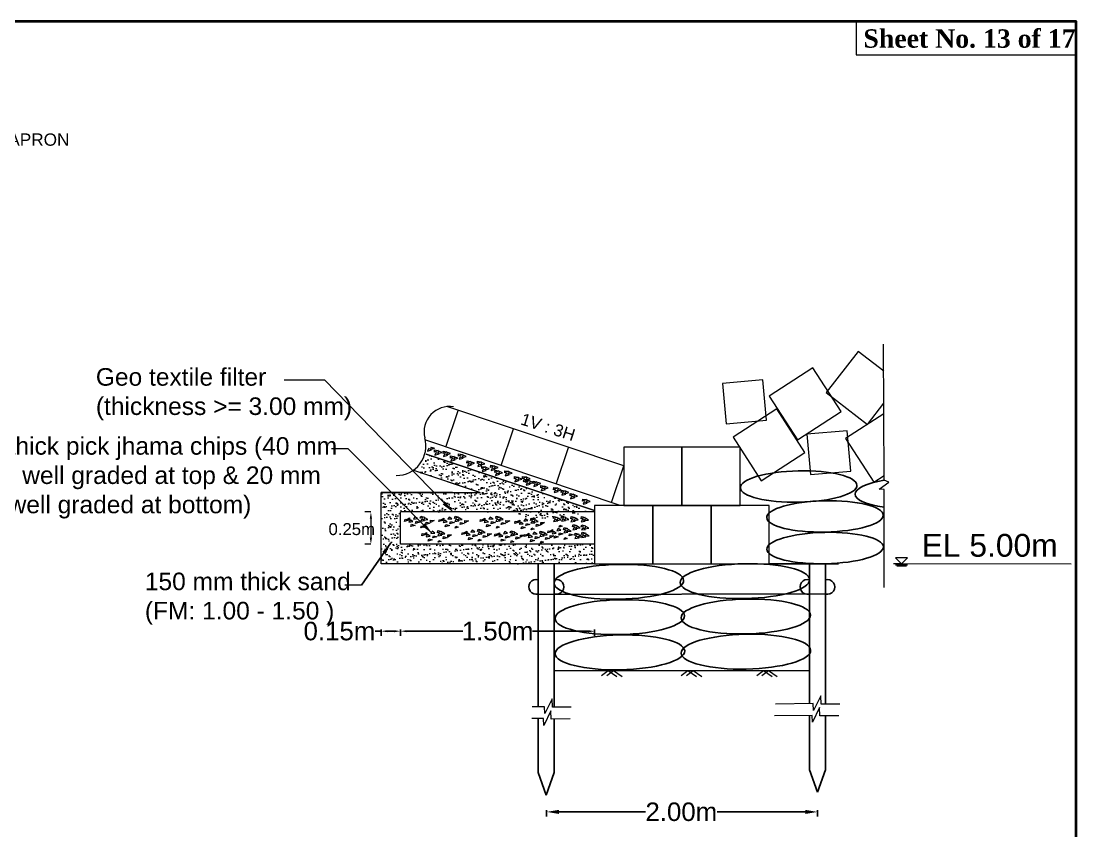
# Model space of a CAD drawing. Header units: inches. Extents: x -885 to 26362, y -28010 to 990.
# Drawn here: x 4314.8 to 4400.4, y -16434.5 to -16368.8 of the extents above; entities that cross this region are included whole.
import ezdxf

# ---------------------------------------------------------------- set-up
doc = ezdxf.new("R2010")
doc.units = ezdxf.units.IN
doc.header["$MEASUREMENT"] = 0
doc.header["$PDMODE"] = 3
doc.layers.add('LINE', color=7, linetype='Continuous')
doc.styles.add('dim', font='isocp.shx')
doc.styles.get("Standard").update_dxf_attribs({"font": 'arial.ttf'})
doc.dimstyles.get("Standard").update_dxf_attribs({"dimtxt": 0.18, "dimasz": 0.18, "dimexe": 0.18, "dimexo": 0.0625, "dimgap": 0.09, "dimtad": 0, "dimtih": 1, "dimtoh": 1, "dimdec": 4, "dimzin": 0, "dimdsep": 46, "dimtxsty": 'Standard', "dimcen": 0.09, "dimadec": 0, "dimazin": 0, "dimtfac": 1, "dimtdec": 4, "dimtofl": 0, "dimtmove": 0, "dimatfit": 3, "dimfxl": 1, "dimtolj": 1, "dimtzin": 0, "dimarcsym": 0})
doc.dimstyles.new('STANDARD$0', dxfattribs={"dimscale": 0, "dimtxt": 8, "dimasz": 8, "dimexe": 4, "dimexo": 0, "dimgap": 2, "dimtad": 1, "dimdec": 0, "dimzin": 0, "dimdsep": 46, "dimtxsty": 'dim', "dimblk": 'DOTSMALL', "dimcen": 1, "dimclrd": 6, "dimclre": 6, "dimclrt": 256, "dimadec": 0, "dimazin": 0, "dimtfac": 1, "dimtdec": 0, "dimtix": 1, "dimtofl": 0, "dimtmove": 1, "dimatfit": 3, "dimldrblk": 'DOTSMALL', "dimfxl": 6, "dimtolj": 1, "dimtzin": 0, "dimarcsym": 0})

# ---------------------------------------------------------------- blocks, each defined once
blk = doc.blocks.new('*D120')
at = {"layer": 'Defpoints', "color": 0, "linetype": 'ByBlock', "ltscale": 0.5, "transparency": 16777216}
for p in [(4345.634, -16411.216), (4361.381, -16411.216), (4345.634, -16418.266)]:
    blk.add_point(p, dxfattribs=at)
at = {"layer": 'LINE', "color": 0, "lineweight": -2, "ltscale": 0.5, "transparency": 16777216}
for p, q in [((4345.634, -16418.116), (4345.634, -16418.63)), ((4361.381, -16418.116), (4361.381, -16418.63)), ((4346.134, -16418.266), (4350.687, -16418.266)), ((4360.881, -16418.266), (4356.328, -16418.266))]:
    blk.add_line(p, q, dxfattribs=at)
at = {"layer": 'LINE', "color": 0, "linetype": 'ByBlock', "ltscale": 0.5, "transparency": 16777216}
for points in [[(4346.134, -16418.183), (4346.134, -16418.35), (4345.634, -16418.266)], [(4360.881, -16418.183), (4360.881, -16418.35), (4361.381, -16418.266)]]:
    blk.add_solid(points, dxfattribs=at)
at = {"layer": 'LINE', "color": 0, "linetype": 'ByBlock', "lineweight": 20, "ltscale": 0.5, "transparency": 16777216, "insert": (4353.508, -16418.266), "char_height": 1, "attachment_point": 5}
blk.add_mtext('\\A1;{\\H1.5x;1.50m}', dxfattribs=at)
blk = doc.blocks.new('*D121')
at = {"layer": 'Defpoints', "color": 0, "linetype": 'ByBlock', "ltscale": 0.5, "transparency": 16777216}
for p in [(4344.06, -16411.216), (4345.634, -16411.216), (4344.06, -16418.266)]:
    blk.add_point(p, dxfattribs=at)
at = {"layer": 'LINE', "color": 0, "lineweight": -2, "ltscale": 0.5, "transparency": 16777216}
for p, q in [((4344.06, -16418.116), (4344.06, -16418.63)), ((4345.634, -16418.116), (4345.634, -16418.63)), ((4344.06, -16418.266), (4343.56, -16418.266)), ((4345.134, -16418.266), (4344.56, -16418.266))]:
    blk.add_line(p, q, dxfattribs=at)
at = {"layer": 'LINE', "color": 0, "linetype": 'ByBlock', "ltscale": 0.5, "transparency": 16777216}
for points in [[(4344.56, -16418.183), (4344.56, -16418.35), (4344.06, -16418.266)], [(4345.134, -16418.183), (4345.134, -16418.35), (4345.634, -16418.266)]]:
    blk.add_solid(points, dxfattribs=at)
at = {"layer": 'LINE', "color": 0, "linetype": 'ByBlock', "lineweight": 20, "ltscale": 0.5, "transparency": 16777216, "insert": (4340.669, -16418.266), "char_height": 1, "attachment_point": 5}
blk.add_mtext('\\A1;{\\H1.5x;0.15m}', dxfattribs=at)
blk = doc.blocks.new('*D123')
at = {"layer": 'Defpoints', "color": 0, "linetype": 'ByBlock', "ltscale": 0.5, "transparency": 16777216}
for p in [(4357.485, -16428.421), (4379.468, -16428.608), (4379.468, -16432.928)]:
    blk.add_point(p, dxfattribs=at)
at = {"layer": 'LINE', "color": 0, "lineweight": -2, "ltscale": 0.5, "transparency": 16777216}
for p, q in [((4357.485, -16432.778), (4357.485, -16433.292)), ((4358.485, -16432.928), (4365.513, -16432.928)), ((4378.468, -16432.928), (4371.321, -16432.928)), ((4379.468, -16432.778), (4379.468, -16433.292))]:
    blk.add_line(p, q, dxfattribs=at)
at = {"layer": 'LINE', "color": 0, "linetype": 'ByBlock', "ltscale": 0.5, "transparency": 16777216}
for points in [[(4358.485, -16432.762), (4358.485, -16433.095), (4357.485, -16432.928)], [(4378.468, -16432.762), (4378.468, -16433.095), (4379.468, -16432.928)]]:
    blk.add_solid(points, dxfattribs=at)
at = {"layer": 'LINE', "color": 0, "linetype": 'ByBlock', "lineweight": 20, "ltscale": 0.5, "transparency": 16777216, "insert": (4368.417, -16432.928), "char_height": 1.5, "attachment_point": 5}
blk.add_mtext('\\A1;2.00m', dxfattribs=at)

msp = doc.modelspace()

# ---------------------------------------------------------------- hatches: boundary and pattern name
at = {"linetype": 'Continuous', "lineweight": 20, "ltscale": 0.5}
h = msp.add_hatch(dxfattribs=at)
h.set_pattern_fill('AR-SAND', color=0, scale=0.013122, angle=8, style=0)
h.set_pattern_definition([(45.5, (875.9818, -15412.1034), (-0.11016937, 0.6330361), [0, -0.506614176, 0, -0.56660796, 0, -0.54161055]), (15.5, (875.9818, -15412.1034), (0.45321522, 1.01355713), [0, -0.273305016, 0, -0.456619356, 0, -0.17498187]), (335.5, (875.5758, -15412.1605), (1.02757656, 0.146320875), [0, -0.1666494, 0, -0.59993784, 0, -0.78325218]), (325.5, (875.5758, -15412.1605), (0.95147597, 0.42912392), [0, -0.0833247, 0, -0.393292584, 0, -0.44995338])])
h.paths.add_polyline_path([(4343.327139, -16407.051857), (4342.679416, -16402.443074), (4344.358487, -16402.207096), (4345.006209, -16406.815879)], flags=25)
edge = h.paths.add_edge_path()
edge.add_arc((4345.350992, -16403.535616), 2.38092, 312.3113196, 351.49394428)
edge.add_line((4347.705723, -16403.887787), (4361.380871, -16408.480699))
edge.add_line((4361.380871, -16408.480699), (4361.396286, -16408.590386))
edge.add_line((4361.396286, -16408.590386), (4356.353642, -16409.299084))
edge.add_line((4356.353642, -16409.299084), (4353.929932, -16408.049599))
edge.add_line((4353.929932, -16408.049599), (4354.791146, -16407.928563))
edge.add_line((4354.791146, -16407.928563), (4346.953729, -16405.296302))
h = msp.add_hatch(dxfattribs=at)
h.set_pattern_fill('AR-SAND', color=0, scale=0.013122, style=0)
h.set_pattern_definition([(37.5, (3838.3658, -15646.3446), (-0.0209956, 0.64220805), [0, -0.50661418, 0, -0.56660796, 0, -0.54161055]), (7.5, (3838.3658, -15646.3446), (0.58986445, 0.9406179), [0, -0.27330502, 0, -0.45661936, 0, -0.17498187]), (327.5, (3837.95585, -15646.3446), (1.0379402, 0.00188587), [0, -0.1666494, 0, -0.59993784, 0, -0.78325218]), (317.5, (3837.95585, -15646.3446), (1.0019388, 0.2925279), [0, -0.0833247, 0, -0.39329258, 0, -0.44995338])])
h.paths.add_polyline_path([(4353.354513, -16407.016824), (4344.059831, -16407.016824), (4344.059831, -16412.790504), (4361.380871, -16412.790504), (4361.380871, -16411.215864), (4345.634471, -16411.215864), (4345.634471, -16408.591464), (4356.503793, -16408.591464)])

# ---------------------------------------------------------------- linework, layer by layer
at = {"color": 0, "linetype": 'Continuous', "lineweight": 20, "ltscale": 0.5}
for p, q in [((4339.493173, -16397.903773), (4336.19841, -16397.903773)), ((4363.742831, -16404.859822), (4349.399748, -16400.042579)), ((4349.315108, -16403.320927), (4350.313137, -16400.349348)), ((4353.791672, -16404.824418), (4354.789702, -16401.852839)), ((4363.445047, -16408.066584), (4347.611092, -16402.74862)), ((4341.37869, -16403.476571), (4340.025826, -16403.476571)), ((4347.888012, -16403.457927), (4347.807751, -16403.648325)), ((4347.807751, -16403.648325), (4348.134872, -16403.553525)), ((4348.134872, -16403.553525), (4347.891042, -16403.45074)), ((4348.128581, -16403.328916), (4348.04832, -16403.519314)), ((4348.04832, -16403.519314), (4348.37544, -16403.424513)), ((4348.128581, -16403.328916), (4348.37544, -16403.424513)), ((4348.38107, -16403.744716), (4348.39211, -16403.560093)), ((4348.693431, -16403.602371), (4348.38107, -16403.744716)), ((4348.39211, -16403.560093), (4348.693431, -16403.602371)), ((4358.268237, -16406.32791), (4359.266266, -16403.356331)), ((4361.380871, -16408.480699), (4347.705723, -16403.887787)), ((4347.705723, -16403.887787), (4361.380871, -16408.480699)), ((4348.506236, -16403.790039), (4348.425974, -16403.980437)), ((4348.425974, -16403.980437), (4348.753095, -16403.885637)), ((4348.753095, -16403.885637), (4348.509265, -16403.782852)), ((4348.746804, -16403.661028), (4348.666543, -16403.851426)), ((4348.666543, -16403.851426), (4348.993664, -16403.756625)), ((4348.993664, -16403.756625), (4348.749834, -16403.653841)), ((4349.082921, -16403.843191), (4349.093962, -16403.658569)), ((4349.395282, -16403.700847), (4349.082921, -16403.843191)), ((4349.093962, -16403.658569), (4349.395282, -16403.700847)), ((4349.208087, -16403.888515), (4349.127826, -16404.078913)), ((4349.127826, -16404.078913), (4349.454946, -16403.984112)), ((4349.454946, -16403.984112), (4349.211117, -16403.881328)), ((4349.448656, -16403.759503), (4349.368394, -16403.949902)), ((4349.368394, -16403.949902), (4349.695515, -16403.855101)), ((4349.695515, -16403.855101), (4349.451685, -16403.752316)), ((4349.679912, -16404.223027), (4349.690952, -16404.038405)), ((4349.992272, -16404.080683), (4349.679912, -16404.223027)), ((4349.690952, -16404.038405), (4349.992272, -16404.080683)), ((4349.805077, -16404.268351), (4349.724816, -16404.458749)), ((4349.724816, -16404.458749), (4350.051937, -16404.363948)), ((4350.051937, -16404.363948), (4349.808107, -16404.261164)), ((4350.045646, -16404.139339), (4349.965385, -16404.329738)), ((4349.965385, -16404.329738), (4350.292505, -16404.234937)), ((4350.292505, -16404.234937), (4350.048676, -16404.132152)), ((4350.334779, -16404.071372), (4350.345819, -16403.88675)), ((4350.647139, -16403.929027), (4350.334779, -16404.071372)), ((4350.345819, -16403.88675), (4350.647139, -16403.929027)), ((4350.459944, -16404.116695), (4350.379683, -16404.307094)), ((4350.379683, -16404.307094), (4350.706804, -16404.212293)), ((4350.706804, -16404.212293), (4350.462974, -16404.109508)), ((4350.700513, -16403.987684), (4350.620252, -16404.178082)), ((4350.620252, -16404.178082), (4350.947372, -16404.083281)), ((4350.947372, -16404.083281), (4350.703543, -16403.980497)), ((4351.016759, -16404.631386), (4351.027799, -16404.446764)), ((4351.027799, -16404.446764), (4351.32912, -16404.489042)), ((4351.865974, -16404.666421), (4351.877014, -16404.481799)), ((4351.877014, -16404.481799), (4352.178335, -16404.524077)), ((4346.67471, -16405.199173), (4352.086668, -16407.016824)), ((4352.076492, -16407.016824), (4346.953729, -16405.296302)), ((4351.32912, -16404.489042), (4351.016759, -16404.631386)), ((4351.141925, -16404.676709), (4351.061663, -16404.867108)), ((4351.061663, -16404.867108), (4351.388784, -16404.772307)), ((4351.388784, -16404.772307), (4351.144954, -16404.669522)), ((4351.382493, -16404.547698), (4351.302232, -16404.738097)), ((4351.302232, -16404.738097), (4351.629353, -16404.643296)), ((4351.629353, -16404.643296), (4351.385523, -16404.540511)), ((4352.178335, -16404.524077), (4351.865974, -16404.666421)), ((4351.99114, -16404.711744), (4351.910878, -16404.902143)), ((4351.910878, -16404.902143), (4352.237999, -16404.807342)), ((4352.237999, -16404.807342), (4351.994169, -16404.704557)), ((4352.231708, -16404.582733), (4352.151447, -16404.773132)), ((4352.151447, -16404.773132), (4352.478568, -16404.678331)), ((4352.215012, -16405.074481), (4352.226053, -16404.889858)), ((4352.527373, -16404.932136), (4352.215012, -16405.074481)), ((4352.226053, -16404.889858), (4352.527373, -16404.932136)), ((4352.478568, -16404.678331), (4352.234738, -16404.575546)), ((4352.340178, -16405.119804), (4352.259917, -16405.310202)), ((4352.259917, -16405.310202), (4352.587037, -16405.215402)), ((4352.587037, -16405.215402), (4352.343208, -16405.112617)), ((4352.580747, -16404.990793), (4352.500485, -16405.181191)), ((4352.500485, -16405.181191), (4352.827606, -16405.08639)), ((4352.827606, -16405.08639), (4352.583776, -16404.983605)), ((4352.937521, -16404.979563), (4352.948561, -16404.79494)), ((4353.249881, -16404.837218), (4352.937521, -16404.979563)), ((4352.948561, -16404.79494), (4353.249881, -16404.837218)), ((4353.062686, -16405.024886), (4352.982425, -16405.215284)), ((4352.982425, -16405.215284), (4353.309546, -16405.120484)), ((4353.309546, -16405.120484), (4353.065716, -16405.017699)), ((4353.303255, -16404.895875), (4353.222994, -16405.086273)), ((4353.222994, -16405.086273), (4353.550114, -16404.991472)), ((4353.287473, -16405.394123), (4353.298513, -16405.2095)), ((4353.599833, -16405.251778), (4353.287473, -16405.394123)), ((4353.298513, -16405.2095), (4353.599833, -16405.251778)), ((4353.550114, -16404.991472), (4353.306285, -16404.888687)), ((4353.653207, -16405.310435), (4353.572946, -16405.500833)), ((4353.900066, -16405.406032), (4353.656237, -16405.303247)), ((4354.08117, -16405.428321), (4354.09221, -16405.243699)), ((4354.39353, -16405.285977), (4354.08117, -16405.428321)), ((4354.09221, -16405.243699), (4354.39353, -16405.285977)), ((4354.693763, -16405.440231), (4354.449934, -16405.337446)), ((4362.744802, -16407.831401), (4363.742831, -16404.859822)), ((4353.412638, -16405.439446), (4353.332377, -16405.629844)), ((4353.332377, -16405.629844), (4353.659498, -16405.535044)), ((4353.659498, -16405.535044), (4353.415668, -16405.432259)), ((4353.572946, -16405.500833), (4353.900066, -16405.406032)), ((4354.206335, -16405.473645), (4354.126074, -16405.664043)), ((4354.126074, -16405.664043), (4354.453195, -16405.569242)), ((4354.453195, -16405.569242), (4354.209365, -16405.466458)), ((4354.446904, -16405.344633), (4354.366643, -16405.535032)), ((4354.366643, -16405.535032), (4354.693763, -16405.440231)), ((4354.871021, -16405.906927), (4354.882061, -16405.722304)), ((4355.183381, -16405.764582), (4354.871021, -16405.906927)), ((4354.882061, -16405.722304), (4355.183381, -16405.764582)), ((4354.996186, -16405.95225), (4354.915925, -16406.142648)), ((4354.915925, -16406.142648), (4355.243046, -16406.047847)), ((4355.243046, -16406.047847), (4354.999216, -16405.945063)), ((4355.236755, -16405.823238), (4355.156494, -16406.013637)), ((4355.156494, -16406.013637), (4355.483614, -16405.918836)), ((4355.483614, -16405.918836), (4355.239785, -16405.816051)), ((4355.526884, -16405.889709), (4355.537924, -16405.705087)), ((4355.839244, -16405.747365), (4355.526884, -16405.889709)), ((4355.537924, -16405.705087), (4355.839244, -16405.747365)), ((4355.652049, -16405.935032), (4355.571788, -16406.125431)), ((4355.571788, -16406.125431), (4355.898909, -16406.03063)), ((4355.898909, -16406.03063), (4355.655079, -16405.927845)), ((4355.783057, -16406.193281), (4355.794098, -16406.008659)), ((4356.095418, -16406.050937), (4355.783057, -16406.193281)), ((4355.794098, -16406.008659), (4356.095418, -16406.050937)), ((4355.892618, -16405.806021), (4355.812357, -16405.99642)), ((4355.812357, -16405.99642), (4356.139477, -16405.901619)), ((4356.139477, -16405.901619), (4355.895648, -16405.798834)), ((4356.148792, -16406.109593), (4356.06853, -16406.299991)), ((4356.395651, -16406.205191), (4356.151821, -16406.102406)), ((4356.390287, -16406.278481), (4356.401327, -16406.093858)), ((4356.702647, -16406.136136), (4356.390287, -16406.278481)), ((4356.401327, -16406.093858), (4356.702647, -16406.136136)), ((4356.756021, -16406.194793), (4356.67576, -16406.385191)), ((4357.00288, -16406.29039), (4356.759051, -16406.187605)), ((4349.833511, -16407.016824), (4344.059831, -16407.016824)), ((4344.059831, -16412.790504), (4344.059831, -16407.016824)), ((4344.059831, -16412.790504), (4344.059831, -16407.016824)), ((4344.059831, -16407.016824), (4352.086668, -16407.016824)), ((4355.908223, -16406.238604), (4355.827962, -16406.429003)), ((4355.827962, -16406.429003), (4356.155082, -16406.334202)), ((4356.155082, -16406.334202), (4355.911253, -16406.231417)), ((4356.06853, -16406.299991), (4356.395651, -16406.205191)), ((4356.515452, -16406.323804), (4356.435191, -16406.514202)), ((4356.435191, -16406.514202), (4356.762312, -16406.419401)), ((4356.762312, -16406.419401), (4356.518482, -16406.316617)), ((4356.67576, -16406.385191), (4357.00288, -16406.29039)), ((4357.009622, -16406.628681), (4357.020663, -16406.444058)), ((4357.321983, -16406.486336), (4357.009622, -16406.628681)), ((4357.020663, -16406.444058), (4357.321983, -16406.486336)), ((4357.134788, -16406.674004), (4357.054527, -16406.864402)), ((4357.054527, -16406.864402), (4357.381647, -16406.769602)), ((4357.381647, -16406.769602), (4357.137817, -16406.666817)), ((4357.375357, -16406.544993), (4357.295095, -16406.735391)), ((4357.295095, -16406.735391), (4357.622216, -16406.64059)), ((4357.622216, -16406.64059), (4357.378386, -16406.537805)), ((4358.05276, -16406.786821), (4358.063801, -16406.602199)), ((4358.365121, -16406.644477), (4358.05276, -16406.786821)), ((4358.063801, -16406.602199), (4358.365121, -16406.644477)), ((4358.177926, -16406.832144), (4358.097665, -16407.022543)), ((4358.097665, -16407.022543), (4358.424785, -16406.927742)), ((4358.424785, -16406.927742), (4358.180955, -16406.824957)), ((4358.418494, -16406.703133), (4358.338233, -16406.893532)), ((4358.338233, -16406.893532), (4358.665354, -16406.798731)), ((4358.665354, -16406.798731), (4358.421524, -16406.695946)), ((4358.675647, -16407.005223), (4358.686688, -16406.820601)), ((4358.988008, -16406.862879), (4358.675647, -16407.005223)), ((4358.686688, -16406.820601), (4358.988008, -16406.862879)), ((4358.800813, -16407.050546), (4358.720552, -16407.240945)), ((4359.047672, -16407.146144), (4358.803843, -16407.043359)), ((4359.041382, -16406.921535), (4358.961121, -16407.111933)), ((4358.961121, -16407.111933), (4359.288241, -16407.017133)), ((4359.288241, -16407.017133), (4359.044411, -16406.914348)), ((4358.720552, -16407.240945), (4359.047672, -16407.146144)), ((4359.391698, -16407.288834), (4359.402739, -16407.104212)), ((4359.704059, -16407.14649), (4359.391698, -16407.288834)), ((4359.402739, -16407.104212), (4359.704059, -16407.14649)), ((4359.516864, -16407.334158), (4359.436603, -16407.524556)), ((4359.436603, -16407.524556), (4359.763723, -16407.429755)), ((4359.763723, -16407.429755), (4359.519894, -16407.326971)), ((4359.757433, -16407.205146), (4359.677172, -16407.395545)), ((4359.677172, -16407.395545), (4360.004292, -16407.300744)), ((4360.004292, -16407.300744), (4359.760462, -16407.197959)), ((4360.400755, -16407.723384), (4360.411796, -16407.538762)), ((4360.713116, -16407.58104), (4360.400755, -16407.723384)), ((4360.411796, -16407.538762), (4360.713116, -16407.58104)), ((4360.525921, -16407.768708), (4360.44566, -16407.959106)), ((4360.44566, -16407.959106), (4360.77278, -16407.864305)), ((4360.77278, -16407.864305), (4360.528951, -16407.761521)), ((4360.76649, -16407.639696), (4360.686228, -16407.830095)), ((4360.686228, -16407.830095), (4361.013349, -16407.735294)), ((4361.013349, -16407.735294), (4360.769519, -16407.632509)), ((4343.221536, -16408.591464), (4342.743895, -16408.591464)), ((4361.380871, -16408.591464), (4345.634471, -16408.591464)), ((4345.634471, -16411.215864), (4345.634471, -16408.591464)), ((4343.221536, -16409.126185), (4343.221536, -16410.681142)), ((4345.955763, -16409.35283), (4345.992391, -16409.171541)), ((4346.284895, -16409.255343), (4345.955763, -16409.35283)), ((4345.992391, -16409.171541), (4346.284895, -16409.255343)), ((4346.136031, -16409.202586), (4346.344426, -16409.080476)), ((4346.339431, -16409.248871), (4346.136031, -16409.202586)), ((4346.401047, -16409.243189), (4346.295069, -16409.420564)), ((4346.295069, -16409.420564), (4346.6322, -16409.372212)), ((4346.344426, -16409.080476), (4346.339431, -16409.248871)), ((4346.6322, -16409.372212), (4346.405048, -16409.236493)), ((4346.474849, -16409.774918), (4346.511477, -16409.593629)), ((4346.511477, -16409.593629), (4346.803981, -16409.677431)), ((4346.777947, -16408.991848), (4346.671969, -16409.169224)), ((4346.671969, -16409.169224), (4347.009099, -16409.120872)), ((4347.009099, -16409.120872), (4346.781947, -16408.985153)), ((4346.851749, -16409.523578), (4346.888376, -16409.342289)), ((4347.18088, -16409.426091), (4346.851749, -16409.523578)), ((4346.888376, -16409.342289), (4347.18088, -16409.426091)), ((4347.229651, -16409.099825), (4347.266279, -16408.918536)), ((4347.558783, -16409.002339), (4347.229651, -16409.099825)), ((4347.347291, -16409.162127), (4347.241313, -16409.339503)), ((4347.241313, -16409.339503), (4347.578443, -16409.291151)), ((4347.266279, -16408.918536), (4347.558783, -16409.002339)), ((4347.578443, -16409.291151), (4347.351292, -16409.155432)), ((4347.603473, -16409.067852), (4347.497495, -16409.245228)), ((4347.497495, -16409.245228), (4347.834626, -16409.196876)), ((4347.834626, -16409.196876), (4347.607474, -16409.061157)), ((4347.677275, -16409.599582), (4347.713903, -16409.418293)), ((4348.006407, -16409.502095), (4347.677275, -16409.599582)), ((4347.713903, -16409.418293), (4348.006407, -16409.502095)), ((4348.054146, -16409.269493), (4348.358206, -16409.280833)), ((4348.061984, -16409.454279), (4348.054146, -16409.269493)), ((4348.358206, -16409.280833), (4348.061984, -16409.454279)), ((4348.743931, -16409.370134), (4348.780559, -16409.188844)), ((4349.073063, -16409.272647), (4348.743931, -16409.370134)), ((4348.780559, -16409.188844), (4349.073063, -16409.272647)), ((4348.924199, -16409.21989), (4349.132594, -16409.09778)), ((4349.127599, -16409.266175), (4348.924199, -16409.21989)), ((4349.189216, -16409.260493), (4349.083237, -16409.437868)), ((4349.083237, -16409.437868), (4349.420368, -16409.389516)), ((4349.132594, -16409.09778), (4349.127599, -16409.266175)), ((4349.420368, -16409.389516), (4349.193216, -16409.253797)), ((4349.263017, -16409.792222), (4349.299645, -16409.610933)), ((4349.299645, -16409.610933), (4349.592149, -16409.694735)), ((4349.566115, -16409.009152), (4349.460137, -16409.186527)), ((4349.460137, -16409.186527), (4349.797268, -16409.138176)), ((4349.797268, -16409.138176), (4349.570116, -16409.002457)), ((4349.639917, -16409.540882), (4349.676544, -16409.359592)), ((4349.969048, -16409.443395), (4349.639917, -16409.540882)), ((4349.676544, -16409.359592), (4349.969048, -16409.443395)), ((4350.01782, -16409.117129), (4350.054447, -16408.93584)), ((4350.346951, -16409.019642), (4350.01782, -16409.117129)), ((4350.135459, -16409.179431), (4350.029481, -16409.356807)), ((4350.029481, -16409.356807), (4350.366612, -16409.308455)), ((4350.054447, -16408.93584), (4350.346951, -16409.019642)), ((4350.366612, -16409.308455), (4350.13946, -16409.172736)), ((4350.391642, -16409.085156), (4350.285663, -16409.262531)), ((4350.285663, -16409.262531), (4350.622794, -16409.21418)), ((4350.622794, -16409.21418), (4350.395642, -16409.078461)), ((4350.465443, -16409.616885), (4350.502071, -16409.435596)), ((4350.794575, -16409.519399), (4350.465443, -16409.616885)), ((4350.502071, -16409.435596), (4350.794575, -16409.519399)), ((4350.842314, -16409.286797), (4351.146375, -16409.298137)), ((4350.850152, -16409.471583), (4350.842314, -16409.286797)), ((4351.146375, -16409.298137), (4350.850152, -16409.471583)), ((4352.086262, -16409.370134), (4352.122889, -16409.188844)), ((4352.415393, -16409.272647), (4352.086262, -16409.370134)), ((4352.122889, -16409.188844), (4352.415393, -16409.272647)), ((4352.26653, -16409.21989), (4352.474924, -16409.09778)), ((4352.46993, -16409.266175), (4352.26653, -16409.21989)), ((4352.531546, -16409.260493), (4352.425568, -16409.437868)), ((4352.425568, -16409.437868), (4352.762698, -16409.389516)), ((4352.474924, -16409.09778), (4352.46993, -16409.266175)), ((4352.762698, -16409.389516), (4352.535547, -16409.253797)), ((4352.605348, -16409.792222), (4352.641975, -16409.610933)), ((4352.641975, -16409.610933), (4352.934479, -16409.694735)), ((4352.908446, -16409.009152), (4352.802467, -16409.186527)), ((4352.802467, -16409.186527), (4353.139598, -16409.138176)), ((4353.139598, -16409.138176), (4352.912446, -16409.002457)), ((4352.982247, -16409.540882), (4353.018875, -16409.359592)), ((4353.311379, -16409.443395), (4352.982247, -16409.540882)), ((4353.018875, -16409.359592), (4353.311379, -16409.443395)), ((4353.36015, -16409.117129), (4353.396777, -16408.93584)), ((4353.689281, -16409.019642), (4353.36015, -16409.117129)), ((4353.47779, -16409.179431), (4353.371811, -16409.356807)), ((4353.371811, -16409.356807), (4353.708942, -16409.308455)), ((4353.396777, -16408.93584), (4353.689281, -16409.019642)), ((4353.708942, -16409.308455), (4353.48179, -16409.172736)), ((4353.733972, -16409.085156), (4353.627994, -16409.262531)), ((4353.627994, -16409.262531), (4353.965124, -16409.21418)), ((4353.965124, -16409.21418), (4353.737973, -16409.078461)), ((4353.807774, -16409.616885), (4353.844401, -16409.435596)), ((4354.136905, -16409.519399), (4353.807774, -16409.616885)), ((4353.844401, -16409.435596), (4354.136905, -16409.519399)), ((4354.184645, -16409.286797), (4354.488705, -16409.298137)), ((4354.192483, -16409.471583), (4354.184645, -16409.286797)), ((4354.488705, -16409.298137), (4354.192483, -16409.471583)), ((4354.909055, -16409.525889), (4354.945682, -16409.3446)), ((4355.238186, -16409.428402), (4354.909055, -16409.525889)), ((4354.945682, -16409.3446), (4355.238186, -16409.428402)), ((4355.089323, -16409.375645), (4355.297717, -16409.253536)), ((4355.292723, -16409.42193), (4355.089323, -16409.375645)), ((4355.354339, -16409.416248), (4355.248361, -16409.593623)), ((4355.248361, -16409.593623), (4355.585491, -16409.545272)), ((4355.297717, -16409.253536), (4355.292723, -16409.42193)), ((4355.585491, -16409.545272), (4355.35834, -16409.409552)), ((4355.731239, -16409.164907), (4355.62526, -16409.342283)), ((4355.62526, -16409.342283), (4355.962391, -16409.293931)), ((4355.962391, -16409.293931), (4355.735239, -16409.158212)), ((4355.80504, -16409.696637), (4355.841668, -16409.515348)), ((4356.134172, -16409.59915), (4355.80504, -16409.696637)), ((4355.841668, -16409.515348), (4356.134172, -16409.59915)), ((4356.182943, -16409.272885), (4356.21957, -16409.091595)), ((4356.512074, -16409.175398), (4356.182943, -16409.272885)), ((4356.300583, -16409.335186), (4356.194604, -16409.512562)), ((4356.194604, -16409.512562), (4356.531735, -16409.46421)), ((4356.21957, -16409.091595), (4356.512074, -16409.175398)), ((4356.531735, -16409.46421), (4356.304583, -16409.328491)), ((4356.556765, -16409.240911), (4356.450787, -16409.418287)), ((4356.450787, -16409.418287), (4356.787917, -16409.369935)), ((4356.787917, -16409.369935), (4356.560766, -16409.234216)), ((4356.630567, -16409.772641), (4356.667194, -16409.591352)), ((4356.667194, -16409.591352), (4356.959698, -16409.675154)), ((4357.007437, -16409.442552), (4357.311498, -16409.453892)), ((4357.015276, -16409.627338), (4357.007437, -16409.442552)), ((4357.311498, -16409.453892), (4357.015276, -16409.627338)), ((4358.033233, -16409.128712), (4358.069861, -16408.947423)), ((4358.362365, -16409.031225), (4358.033233, -16409.128712)), ((4358.150873, -16409.191014), (4358.044895, -16409.368389)), ((4358.044895, -16409.368389), (4358.382025, -16409.320038)), ((4358.069861, -16408.947423), (4358.362365, -16409.031225)), ((4358.382025, -16409.320038), (4358.154873, -16409.184319)), ((4358.407055, -16409.096739), (4358.301077, -16409.274114)), ((4358.301077, -16409.274114), (4358.638208, -16409.225763)), ((4358.638208, -16409.225763), (4358.411056, -16409.090044)), ((4358.674401, -16409.098678), (4358.711028, -16408.917389)), ((4359.003532, -16409.001191), (4358.674401, -16409.098678)), ((4358.79204, -16409.16098), (4358.686062, -16409.338355)), ((4358.686062, -16409.338355), (4359.023193, -16409.290003)), ((4358.711028, -16408.917389), (4359.003532, -16409.001191)), ((4359.023193, -16409.290003), (4358.796041, -16409.154284)), ((4359.048223, -16409.066705), (4358.942244, -16409.24408)), ((4358.942244, -16409.24408), (4359.279375, -16409.195728)), ((4359.279375, -16409.195728), (4359.052223, -16409.060009)), ((4359.445767, -16409.138729), (4359.482395, -16408.95744)), ((4359.774899, -16409.041242), (4359.445767, -16409.138729)), ((4359.563407, -16409.201031), (4359.457428, -16409.378406)), ((4359.457428, -16409.378406), (4359.794559, -16409.330054)), ((4359.482395, -16408.95744), (4359.774899, -16409.041242)), ((4359.794559, -16409.330054), (4359.567407, -16409.194335)), ((4359.596068, -16409.789463), (4359.632695, -16409.608174)), ((4359.632695, -16409.608174), (4359.925199, -16409.691976)), ((4359.819589, -16409.106756), (4359.713611, -16409.284131)), ((4359.713611, -16409.284131), (4360.050742, -16409.235779)), ((4360.050742, -16409.235779), (4359.82359, -16409.10006)), ((4360.277302, -16409.148745), (4360.313929, -16408.967456)), ((4360.606433, -16409.051258), (4360.277302, -16409.148745)), ((4360.394942, -16409.211047), (4360.288963, -16409.388422)), ((4360.288963, -16409.388422), (4360.626094, -16409.340071)), ((4360.313929, -16408.967456), (4360.606433, -16409.051258)), ((4360.626094, -16409.340071), (4360.398942, -16409.204352)), ((4360.651124, -16409.116772), (4360.545146, -16409.294147)), ((4360.545146, -16409.294147), (4360.882276, -16409.245796)), ((4360.882276, -16409.245796), (4360.655125, -16409.110077)), ((4346.803981, -16409.677431), (4346.474849, -16409.774918)), ((4347.282811, -16409.878035), (4347.332887, -16409.717181)), ((4347.516359, -16409.816436), (4347.282811, -16409.878035)), ((4347.332887, -16409.717181), (4347.516359, -16409.816436)), ((4347.358509, -16410.52965), (4347.395136, -16410.348361)), ((4347.68764, -16410.432163), (4347.358509, -16410.52965)), ((4347.395136, -16410.348361), (4347.68764, -16410.432163)), ((4347.538777, -16410.379406), (4347.747172, -16410.257297)), ((4347.742177, -16410.425691), (4347.538777, -16410.379406)), ((4347.803793, -16410.420009), (4347.697815, -16410.597385)), ((4347.747172, -16410.257297), (4347.742177, -16410.425691)), ((4348.034946, -16410.549033), (4347.807794, -16410.413314)), ((4348.180693, -16410.168669), (4348.074714, -16410.346044)), ((4348.074714, -16410.346044), (4348.411845, -16410.297692)), ((4348.411845, -16410.297692), (4348.184693, -16410.161973)), ((4348.632397, -16410.276646), (4348.669025, -16410.095357)), ((4348.961529, -16410.179159), (4348.632397, -16410.276646)), ((4348.750037, -16410.338948), (4348.644058, -16410.516323)), ((4348.644058, -16410.516323), (4348.981189, -16410.467971)), ((4348.669025, -16410.095357), (4348.961529, -16410.179159)), ((4348.981189, -16410.467971), (4348.754037, -16410.332252)), ((4349.006219, -16410.244673), (4348.900241, -16410.422048)), ((4348.900241, -16410.422048), (4349.237372, -16410.373696)), ((4349.237372, -16410.373696), (4349.01022, -16410.237977)), ((4349.592149, -16409.694735), (4349.263017, -16409.792222)), ((4349.456892, -16410.446313), (4349.760952, -16410.457653)), ((4349.46473, -16410.631099), (4349.456892, -16410.446313)), ((4349.760952, -16410.457653), (4349.46473, -16410.631099)), ((4350.070979, -16409.895339), (4350.121055, -16409.734484)), ((4350.304527, -16409.83374), (4350.070979, -16409.895339)), ((4350.121055, -16409.734484), (4350.304527, -16409.83374)), ((4350.614244, -16410.425817), (4350.650872, -16410.244527)), ((4350.943376, -16410.32833), (4350.614244, -16410.425817)), ((4350.650872, -16410.244527), (4350.943376, -16410.32833)), ((4350.794512, -16410.275573), (4351.002907, -16410.153463)), ((4350.997912, -16410.321858), (4350.794512, -16410.275573)), ((4351.059529, -16410.316176), (4350.95355, -16410.493551)), ((4350.95355, -16410.493551), (4351.290681, -16410.445199)), ((4351.002907, -16410.153463), (4350.997912, -16410.321858)), ((4351.290681, -16410.445199), (4351.063529, -16410.30948)), ((4351.436428, -16410.064835), (4351.33045, -16410.24221)), ((4351.33045, -16410.24221), (4351.667581, -16410.193859)), ((4351.667581, -16410.193859), (4351.440429, -16410.05814)), ((4351.51023, -16410.596564), (4351.546857, -16410.415275)), ((4351.546857, -16410.415275), (4351.839361, -16410.499077)), ((4351.888133, -16410.172812), (4351.92476, -16409.991523)), ((4352.217264, -16410.075325), (4351.888133, -16410.172812)), ((4352.005772, -16410.235114), (4351.899794, -16410.412489)), ((4351.899794, -16410.412489), (4352.236925, -16410.364138)), ((4351.92476, -16409.991523), (4352.217264, -16410.075325)), ((4352.236925, -16410.364138), (4352.009773, -16410.228419)), ((4352.261955, -16410.140839), (4352.155976, -16410.318214)), ((4352.155976, -16410.318214), (4352.493107, -16410.269863)), ((4352.493107, -16410.269863), (4352.265955, -16410.134144)), ((4352.934479, -16409.694735), (4352.605348, -16409.792222)), ((4352.712627, -16410.34248), (4353.016687, -16410.35382)), ((4352.720465, -16410.527266), (4352.712627, -16410.34248)), ((4353.016687, -16410.35382), (4352.720465, -16410.527266)), ((4353.263869, -16410.546959), (4353.300497, -16410.36567)), ((4353.593001, -16410.449472), (4353.263869, -16410.546959)), ((4353.300497, -16410.36567), (4353.593001, -16410.449472)), ((4353.41331, -16409.895339), (4353.463386, -16409.734484)), ((4353.646858, -16409.83374), (4353.41331, -16409.895339)), ((4353.444137, -16410.396715), (4353.652532, -16410.274606)), ((4353.647537, -16410.443), (4353.444137, -16410.396715)), ((4353.463386, -16409.734484), (4353.646858, -16409.83374)), ((4353.709154, -16410.437318), (4353.603175, -16410.614693)), ((4353.652532, -16410.274606), (4353.647537, -16410.443)), ((4353.940306, -16410.566342), (4353.713154, -16410.430623)), ((4354.086053, -16410.185977), (4353.980075, -16410.363353)), ((4353.980075, -16410.363353), (4354.317205, -16410.315001)), ((4354.317205, -16410.315001), (4354.090054, -16410.179282)), ((4354.537757, -16410.293955), (4354.574385, -16410.112666)), ((4354.866889, -16410.196468), (4354.537757, -16410.293955)), ((4354.655397, -16410.356256), (4354.549419, -16410.533632)), ((4354.574385, -16410.112666), (4354.866889, -16410.196468)), ((4354.886549, -16410.48528), (4354.659398, -16410.349561)), ((4354.91158, -16410.261981), (4354.805601, -16410.439357)), ((4354.805601, -16410.439357), (4355.142732, -16410.391005)), ((4355.142732, -16410.391005), (4354.91558, -16410.255286)), ((4355.362252, -16410.463622), (4355.666312, -16410.474962)), ((4355.37009, -16410.648408), (4355.362252, -16410.463622)), ((4355.666312, -16410.474962), (4355.37009, -16410.648408)), ((4355.428141, -16409.947977), (4355.464768, -16409.766688)), ((4355.757272, -16409.85049), (4355.428141, -16409.947977)), ((4355.464768, -16409.766688), (4355.757272, -16409.85049)), ((4355.661603, -16410.589298), (4355.698231, -16410.408009)), ((4355.698231, -16410.408009), (4355.990735, -16410.491811)), ((4355.841871, -16410.439055), (4356.050266, -16410.316945)), ((4356.045271, -16410.485339), (4355.841871, -16410.439055)), ((4356.050266, -16410.316945), (4356.045271, -16410.485339)), ((4356.33804, -16410.608681), (4356.110888, -16410.472962)), ((4356.236103, -16410.051094), (4356.286179, -16409.89024)), ((4356.469651, -16409.989495), (4356.236103, -16410.051094)), ((4356.286179, -16409.89024), (4356.469651, -16409.989495)), ((4356.483787, -16410.228317), (4356.377809, -16410.405692)), ((4356.377809, -16410.405692), (4356.714939, -16410.35734)), ((4356.714939, -16410.35734), (4356.487787, -16410.221621)), ((4356.959698, -16409.675154), (4356.630567, -16409.772641)), ((4356.935491, -16410.336294), (4356.972119, -16410.155005)), ((4357.264623, -16410.238807), (4356.935491, -16410.336294)), ((4357.053131, -16410.398596), (4356.947153, -16410.575971)), ((4356.972119, -16410.155005), (4357.264623, -16410.238807)), ((4357.284283, -16410.527619), (4357.057132, -16410.3919)), ((4357.309313, -16410.304321), (4357.203335, -16410.481696)), ((4357.203335, -16410.481696), (4357.540466, -16410.433344)), ((4357.540466, -16410.433344), (4357.313314, -16410.297625)), ((4357.586665, -16410.293021), (4357.623292, -16410.111732)), ((4357.915796, -16410.195534), (4357.586665, -16410.293021)), ((4357.623292, -16410.111732), (4357.915796, -16410.195534)), ((4357.766933, -16410.142778), (4357.975327, -16410.020668)), ((4357.970333, -16410.189062), (4357.766933, -16410.142778)), ((4358.031949, -16410.183381), (4357.925971, -16410.360756)), ((4357.925971, -16410.360756), (4358.263101, -16410.312404)), ((4357.975327, -16410.020668), (4357.970333, -16410.189062)), ((4358.263101, -16410.312404), (4358.03595, -16410.176685)), ((4358.408849, -16409.93204), (4358.30287, -16410.109415)), ((4358.30287, -16410.109415), (4358.640001, -16410.061063)), ((4358.640001, -16410.061063), (4358.412849, -16409.925344)), ((4358.48265, -16410.463769), (4358.519278, -16410.28248)), ((4358.811782, -16410.366282), (4358.48265, -16410.463769)), ((4358.514474, -16409.815194), (4358.56455, -16409.65434)), ((4358.748022, -16409.753596), (4358.514474, -16409.815194)), ((4358.519278, -16410.28248), (4358.811782, -16410.366282)), ((4358.56455, -16409.65434), (4358.748022, -16409.753596)), ((4358.860553, -16410.040017), (4358.89718, -16409.858728)), ((4359.189684, -16409.94253), (4358.860553, -16410.040017)), ((4358.978193, -16410.102319), (4358.872214, -16410.279694)), ((4358.872214, -16410.279694), (4359.209345, -16410.231342)), ((4358.89718, -16409.858728), (4359.189684, -16409.94253)), ((4359.209345, -16410.231342), (4358.982193, -16410.095623)), ((4359.234375, -16410.008044), (4359.128397, -16410.185419)), ((4359.128397, -16410.185419), (4359.465527, -16410.137067)), ((4359.465527, -16410.137067), (4359.238376, -16410.001348)), ((4359.308177, -16410.539773), (4359.344804, -16410.358484)), ((4359.637308, -16410.442286), (4359.308177, -16410.539773)), ((4359.344804, -16410.358484), (4359.637308, -16410.442286)), ((4359.925199, -16409.691976), (4359.596068, -16409.789463)), ((4359.713708, -16409.851765), (4359.607729, -16410.02914)), ((4359.607729, -16410.02914), (4359.94486, -16409.980788)), ((4359.94486, -16409.980788), (4359.717708, -16409.845069)), ((4359.766368, -16410.500281), (4359.802995, -16410.318992)), ((4360.095499, -16410.402794), (4359.766368, -16410.500281)), ((4359.802995, -16410.318992), (4360.095499, -16410.402794)), ((4359.96989, -16409.75749), (4359.863912, -16409.934865)), ((4359.863912, -16409.934865), (4360.201043, -16409.886513)), ((4360.201043, -16409.886513), (4359.973891, -16409.750794)), ((4360.14019, -16410.468308), (4360.034212, -16410.645683)), ((4360.371342, -16410.597331), (4360.144191, -16410.461612)), ((4360.297335, -16409.809496), (4360.333963, -16409.628207)), ((4360.626467, -16409.712009), (4360.297335, -16409.809496)), ((4360.414975, -16409.871798), (4360.308997, -16410.049173)), ((4360.308997, -16410.049173), (4360.646127, -16410.000821)), ((4360.327368, -16410.420195), (4360.363995, -16410.238906)), ((4360.656499, -16410.322708), (4360.327368, -16410.420195)), ((4360.333963, -16409.628207), (4360.626467, -16409.712009)), ((4360.363995, -16410.238906), (4360.656499, -16410.322708)), ((4360.646127, -16410.000821), (4360.418976, -16409.865102)), ((4360.67616, -16410.61152), (4360.449008, -16410.475801)), ((4360.671157, -16409.777523), (4360.565179, -16409.954898)), ((4360.565179, -16409.954898), (4360.90231, -16409.906546)), ((4360.70119, -16410.388222), (4360.595212, -16410.565597)), ((4360.90231, -16409.906546), (4360.675158, -16409.770827)), ((4360.932343, -16410.517245), (4360.705191, -16410.381526)), ((4361.380871, -16411.215864), (4345.634471, -16411.215864)), ((4347.697815, -16410.597385), (4348.034946, -16410.549033)), ((4347.877595, -16410.951739), (4347.914222, -16410.77045)), ((4348.206726, -16410.854252), (4347.877595, -16410.951739)), ((4347.914222, -16410.77045), (4348.206726, -16410.854252)), ((4348.254495, -16410.700398), (4348.291122, -16410.519109)), ((4348.583626, -16410.602911), (4348.254495, -16410.700398)), ((4348.291122, -16410.519109), (4348.583626, -16410.602911)), ((4348.685557, -16411.054855), (4348.735633, -16410.894001)), ((4348.919105, -16410.993257), (4348.685557, -16411.054855)), ((4348.735633, -16410.894001), (4348.919105, -16410.993257)), ((4349.080021, -16410.776402), (4349.116648, -16410.595113)), ((4349.409152, -16410.678915), (4349.080021, -16410.776402)), ((4349.116648, -16410.595113), (4349.409152, -16410.678915)), ((4351.13333, -16410.847905), (4351.169958, -16410.666616)), ((4351.462462, -16410.750418), (4351.13333, -16410.847905)), ((4351.169958, -16410.666616), (4351.462462, -16410.750418)), ((4351.839361, -16410.499077), (4351.51023, -16410.596564)), ((4351.941292, -16410.951021), (4351.991368, -16410.790167)), ((4352.17484, -16410.889423), (4351.941292, -16410.951021)), ((4351.991368, -16410.790167), (4352.17484, -16410.889423)), ((4352.335756, -16410.672568), (4352.372384, -16410.491279)), ((4352.664888, -16410.575081), (4352.335756, -16410.672568)), ((4352.372384, -16410.491279), (4352.664888, -16410.575081)), ((4353.603175, -16410.614693), (4353.940306, -16410.566342)), ((4353.782955, -16410.969047), (4353.819583, -16410.787758)), ((4354.112087, -16410.871561), (4353.782955, -16410.969047)), ((4353.819583, -16410.787758), (4354.112087, -16410.871561)), ((4354.159855, -16410.717707), (4354.196482, -16410.536418)), ((4354.488986, -16410.62022), (4354.159855, -16410.717707)), ((4354.196482, -16410.536418), (4354.488986, -16410.62022)), ((4354.549419, -16410.533632), (4354.886549, -16410.48528)), ((4354.590917, -16411.072164), (4354.640993, -16410.91131)), ((4354.824465, -16411.010565), (4354.590917, -16411.072164)), ((4354.640993, -16410.91131), (4354.824465, -16411.010565)), ((4354.985381, -16410.793711), (4355.022009, -16410.612422)), ((4355.314513, -16410.696224), (4354.985381, -16410.793711)), ((4355.022009, -16410.612422), (4355.314513, -16410.696224)), ((4355.990735, -16410.491811), (4355.661603, -16410.589298)), ((4356.106887, -16410.479658), (4356.000909, -16410.657033)), ((4356.000909, -16410.657033), (4356.33804, -16410.608681)), ((4356.180689, -16411.011387), (4356.217317, -16410.830098)), ((4356.509821, -16410.9139), (4356.180689, -16411.011387)), ((4356.217317, -16410.830098), (4356.509821, -16410.9139)), ((4356.557589, -16410.760046), (4356.594216, -16410.578757)), ((4356.88672, -16410.662559), (4356.557589, -16410.760046)), ((4356.594216, -16410.578757), (4356.88672, -16410.662559)), ((4356.947153, -16410.575971), (4357.284283, -16410.527619)), ((4356.988651, -16411.114503), (4357.038727, -16410.953649)), ((4357.222199, -16411.052905), (4356.988651, -16411.114503)), ((4357.038727, -16410.953649), (4357.222199, -16411.052905)), ((4357.383115, -16410.83605), (4357.419743, -16410.654761)), ((4357.712247, -16410.738563), (4357.383115, -16410.83605)), ((4357.419743, -16410.654761), (4357.712247, -16410.738563)), ((4357.759986, -16410.505961), (4358.064046, -16410.517302)), ((4357.767824, -16410.690747), (4357.759986, -16410.505961)), ((4358.064046, -16410.517302), (4357.767824, -16410.690747)), ((4358.105751, -16410.71511), (4358.142378, -16410.533821)), ((4358.434882, -16410.617623), (4358.105751, -16410.71511)), ((4358.142378, -16410.533821), (4358.434882, -16410.617623)), ((4358.913713, -16410.818226), (4358.963789, -16410.657372)), ((4359.147261, -16410.756628), (4358.913713, -16410.818226)), ((4358.963789, -16410.657372), (4359.147261, -16410.756628)), ((4359.884008, -16410.562583), (4359.778029, -16410.739958)), ((4359.778029, -16410.739958), (4360.11516, -16410.691606)), ((4360.11516, -16410.691606), (4359.888008, -16410.555887)), ((4360.034212, -16410.645683), (4360.371342, -16410.597331)), ((4360.445008, -16410.482497), (4360.339029, -16410.659872)), ((4360.339029, -16410.659872), (4360.67616, -16410.61152)), ((4360.595212, -16410.565597), (4360.932343, -16410.517245)), ((4361.380871, -16411.215864), (4361.380871, -16412.790504)), ((4361.380871, -16412.790504), (4344.059831, -16412.790504)), ((4361.380871, -16412.790504), (4344.059831, -16412.790504)), ((4375.553481, -16412.790504), (4380.026857, -16412.798213)), ((4400.054893, -16412.819898), (4386.303872, -16412.797244)), ((4342.470067, -16414.522599), (4341.117203, -16414.522599))]:
    msp.add_line(p, q, dxfattribs=at)
at = {"color": 0, "linetype": 'Continuous', "lineweight": -3, "ltscale": 0.5}
for p, q in [((4356.808743, -16412.790504), (4356.808743, -16424.403193)), ((4358.104743, -16412.790504), (4358.104743, -16424.439833)), ((4375.553481, -16412.790504), (4381.164173, -16412.790504)), ((4378.814468, -16412.793332), (4378.814468, -16424.145808)), ((4380.110468, -16412.793332), (4380.110468, -16424.184273)), ((4356.808743, -16415.279969), (4380.08287, -16415.24366)), ((4356.808743, -16425.354847), (4356.808743, -16429.736008)), ((4358.104743, -16425.392346), (4358.104743, -16429.736008)), ((4378.814468, -16425.097462), (4378.814468, -16429.510385)), ((4380.110468, -16425.136787), (4380.110468, -16429.510385)), ((4356.808743, -16429.736008), (4357.456743, -16431.558893)), ((4357.456743, -16431.558893), (4358.104743, -16429.736008)), ((4378.814468, -16429.510385), (4379.462468, -16431.333269)), ((4379.462468, -16431.333269), (4380.110468, -16429.510385))]:
    msp.add_line(p, q, dxfattribs=at)
at = {"color": 0, "linetype": 'ByBlock', "lineweight": 20, "ltscale": 0.5}
msp.add_line((4386.29303, -16412.797244), (4385.623833, -16412.797244), dxfattribs=at)
at = {"linetype": 'ByBlock', "lineweight": 20, "ltscale": 0.5}
msp.add_line((4358.104743, -16421.45407), (4378.814468, -16421.45407), dxfattribs=at)
at = {"color": 0, "linetype": 'Continuous', "lineweight": 20, "ltscale": 0.5}
for points in [[(4363.742831, -16408.066584), (4368.466751, -16408.066584), (4368.466751, -16403.342664), (4363.742831, -16403.342664), (4363.742831, -16408.066584)], [(4361.380871, -16412.790504), (4366.104791, -16412.790504), (4366.104791, -16408.066584), (4361.380871, -16408.066584), (4361.380871, -16412.790504)], [(4366.105641, -16412.790504), (4370.829561, -16412.790504), (4370.829561, -16408.066584), (4366.105641, -16408.066584), (4366.105641, -16412.790504)], [(4370.829561, -16412.790504), (4375.553481, -16412.790504), (4375.553481, -16408.066584), (4370.829561, -16408.066584), (4370.829561, -16412.790504)]]:
    msp.add_lwpolyline(points, dxfattribs=at)
at = {"linetype": 'ByBlock', "lineweight": 20, "ltscale": 0.5}
for points in [[(4361.951411, -16421.849922), (4362.492999, -16421.45407), (4363.195065, -16421.930108)], [(4362.368317, -16421.849922), (4362.909904, -16421.45407), (4363.61197, -16421.930108)], [(4368.413255, -16421.849922), (4368.954842, -16421.45407), (4369.656908, -16421.930108)], [(4368.83016, -16421.849922), (4369.371747, -16421.45407), (4370.073813, -16421.930108)], [(4374.538926, -16421.849922), (4375.080513, -16421.45407), (4375.78258, -16421.930108)], [(4374.955832, -16421.849922), (4375.497419, -16421.45407), (4376.199485, -16421.930108)]]:
    msp.add_lwpolyline(points, dxfattribs=at)
at = {"color": 0, "linetype": 'Continuous', "lineweight": 20, "ltscale": 0.5}
for centre, radius, start, end in [((4349.606249, -16402.104452), 2.072188, 80.83988297, 193.08421785), ((4345.305457, -16403.251372), 2.38092, 269.52898114, 16.5400321)]:
    msp.add_arc(centre, radius, start, end, dxfattribs=at)
at = {"color": 0, "linetype": 'Continuous', "lineweight": -3, "ltscale": 0.5}
for centre, start, end in [((4356.651127, -16414.667766), 74.82841692, 283.69207692), ((4358.274743, -16414.667766), 253.60409939, 105.17158308), ((4378.656852, -16414.670594), 74.82841692, 283.69207692), ((4380.268084, -16414.670594), 253.60409939, 105.17158308)]:
    msp.add_arc(centre, 0.602253, start, end, dxfattribs=at)
for centre, major_axis in [((4377.94034, -16406.526715), (4.730117, 0.100774)), ((4380.075967, -16408.949822), (4.730117, 0.100774)), ((4380.083376, -16411.518852), (4.730117, 0.100774)), ((4363.348761, -16414.258886), (5.255685, 0.111971)), ((4373.573139, -16414.203451), (5.255685, 0.111971)), ((4373.650222, -16417.072286), (5.255685, 0.111971)), ((4363.425844, -16417.127722), (5.255685, 0.111971)), ((4363.434076, -16419.982199), (5.255685, 0.111971)), ((4373.658454, -16419.926764), (5.255685, 0.111971))]:
    msp.add_ellipse(centre, major_axis=major_axis, ratio=0.268841611)
msp.add_ellipse((4387.244526, -16407.058814), major_axis=(4.730117, 0.100774), ratio=0.268841611, start_param=2.088616865, end_param=4.182999788)
at = {"color": 0, "linetype": 'Continuous', "lineweight": 20, "ltscale": 0.5}
msp.add_solid([(4343.132415, -16409.126185), (4343.310656, -16409.126185), (4343.221536, -16408.591464)], dxfattribs=at)
at = {"layer": 'LINE', "color": 0, "linetype": 'ByBlock', "lineweight": 20, "ltscale": 0.5}
for p, q in [((4343.221536, -16411.215864), (4342.743895, -16411.215864)), ((4386.29303, -16412.797244), (4385.80703, -16412.311244)), ((4386.77903, -16412.311244), (4385.80703, -16412.311244)), ((4385.80703, -16412.878244), (4386.77903, -16412.878244)), ((4385.90423, -16412.959244), (4386.68183, -16412.959244)), ((4386.29303, -16412.797244), (4386.77903, -16412.311244))]:
    msp.add_line(p, q, dxfattribs=at)
at = {"layer": 'LINE', "color": 7, "lineweight": 40, "ltscale": 0.5}
msp.add_lwpolyline([(4227.834518, -16490.817026), (4227.834518, -16368.760166), (4400.440177, -16368.760166), (4400.440177, -16490.817026), (4227.834518, -16490.817026)], close=True, dxfattribs=at)
at = {"layer": 'LINE', "color": 7, "lineweight": 13, "ltscale": 0.5}
msp.add_lwpolyline([(4400.440177, -16368.760166), (4382.613652, -16368.760166), (4382.613652, -16371.503378), (4400.440177, -16371.503378)], close=True, dxfattribs=at)
at = {"layer": 'LINE', "color": 7, "lineweight": 20, "ltscale": 0.5}
for points in [[(4384.87799, -16414.724363), (4384.87943, -16406.77976), (4384.474645, -16406.727595), (4385.251857, -16406.163611), (4384.879642, -16406.005173), (4384.832918, -16394.981605)], [(4359.47899, -16424.433822), (4357.949349, -16424.440513), (4357.925294, -16423.764928), (4357.342902, -16424.954843), (4357.315108, -16424.3963), (4356.302378, -16424.410085)], [(4381.287159, -16424.179126), (4379.757517, -16424.185817), (4379.733462, -16423.510233), (4379.151071, -16424.700147), (4379.123277, -16424.141605), (4376.071881, -16424.18314)], [(4359.38594, -16425.386742), (4357.856298, -16425.393433), (4357.832243, -16424.717849), (4357.249852, -16425.907763), (4357.222058, -16425.349221), (4356.283438, -16425.361997)], [(4381.194108, -16425.132047), (4379.664466, -16425.138738), (4379.640411, -16424.463153), (4379.05802, -16425.653068), (4379.030226, -16425.094525), (4375.97883, -16425.13606)]]:
    msp.add_lwpolyline(points, dxfattribs=at)
at = {"layer": 'LINE', "color": 0, "linetype": 'ByBlock', "lineweight": 20, "ltscale": 0.5}
for points in [[(4384.842234, -16397.179372), (4382.764314, -16395.571303), (4380.180363, -16398.910241), (4383.519301, -16401.494192)], [(4377.844992, -16402.727242), (4381.38794, -16400.430977), (4379.091676, -16396.888029), (4375.548727, -16399.184293), (4377.844992, -16402.727242)], [(4372.062782, -16401.44341), (4375.333561, -16401.151484), (4375.041636, -16397.880705), (4371.770857, -16398.172631), (4372.062782, -16401.44341)], [(4383.519301, -16401.494192), (4384.853216, -16399.770529)], [(4374.910262, -16406.074157), (4378.453211, -16403.777893), (4376.156947, -16400.234945), (4372.613998, -16402.531209), (4374.910262, -16406.074157)], [(4384.856848, -16400.627298), (4381.747827, -16402.642324), (4384.044091, -16406.185273)], [(4378.900027, -16405.561281), (4382.170806, -16405.269356), (4381.87888, -16401.998577), (4378.608101, -16402.290502), (4378.900027, -16405.561281)], [(4368.468194, -16408.066584), (4373.192114, -16408.066584), (4373.192114, -16403.342664), (4368.468194, -16403.342664), (4368.468194, -16408.066584)], [(4384.044091, -16406.185273), (4384.878115, -16405.644724)]]:
    msp.add_lwpolyline(points, dxfattribs=at)
msp.add_solid([(4343.132415, -16410.681142), (4343.310656, -16410.681142), (4343.221536, -16411.215864)], dxfattribs=at)

# ---------------------------------------------------------------- texts
at = {"color": 0, "linetype": 'Continuous', "lineweight": 20, "ltscale": 0.5}
for s, insert, char_height, width, attachment_point in [('LAUNCHING APRON', (4311.979724, -16377.87562), 0.99805402, 42.08313714, 2), ('EL 5.00m ', (4387.918482, -16410.37557), 1.8470527, 32.15484583, 1)]:
    msp.add_mtext(s, dxfattribs=dict(at, insert=insert, char_height=char_height, width=width, attachment_point=attachment_point))
at = {"color": 0, "linetype": 'Continuous', "lineweight": 20, "ltscale": 0.5, "char_height": 1.425195, "attachment_point": 1}
for s, insert in [('Geo textile filter \\P(thickness >= 3.00 mm)', (4320.901515, -16396.919114)), ('250 mm thick pick jhama chips (40 mm\\Pto 20 mm well graded at top & 20 mm \\Pto 5 mm well graded at bottom) ', (4306.079425, -16402.519251)), ('150 mm thick sand \\P(FM: 1.00 - 1.50 )', (4324.87886, -16413.511312))]:
    msp.add_mtext(s, dxfattribs=dict(at, insert=insert))
at = {"color": 0, "linetype": 'Continuous', "lineweight": 20, "ltscale": 0.5, "insert": (4355.594745, -16400.541559), "char_height": 0.972, "width": 7.53604698, "attachment_point": 1, "rotation": 342.18661165}
msp.add_mtext('1V : 3H', dxfattribs=at)
at = {"layer": 'LINE', "color": 7, "lineweight": 13, "ltscale": 0.5, "insert": (4383.19404, -16369.426319), "char_height": 1.49253609, "width": 18.45104248, "attachment_point": 1}
msp.add_mtext('{\\fTimes New Roman|b1|i0|c0|p18;Sheet No. 13 of 17}', dxfattribs=at)
at = {"layer": 'LINE', "color": 0, "linetype": 'ByBlock', "lineweight": 20, "ltscale": 0.5, "insert": (4341.670058, -16409.98764), "char_height": 0.972, "attachment_point": 5}
msp.add_mtext('\\A1;0.25m', dxfattribs=at)

# ---------------------------------------------------------------- dimensions: what is measured, and where the dimension line sits
at = {"layer": 'LINE', "color": 0, "linetype": 'ByBlock', "lineweight": 20, "ltscale": 0.5}
for base, p1, p2, text, picture, middle in [((4344.059831, -16418.266458), (4345.634471, -16411.215864), (4344.059831, -16411.215864), '{\\H1.5x;0.15m}', '*D121', (4340.668842, -16418.266458)), ((4345.634471, -16418.266458), (4361.380871, -16411.215864), (4345.634471, -16411.215864), '{\\H1.5x;1.50m}', '*D120', (4353.507671, -16418.266458))]:
    dim = msp.add_linear_dim(base=base, p1=p1, p2=p2, text=text, dimstyle='STANDARD$0', override={"dimscale": 1, "dimtxt": 1, "dimasz": 0.5, "dimexe": 0.364, "dimexo": 0.219, "dimgap": 0.09, "dimtad": 0, "dimdec": 2, "dimpost": 'm', "dimtxsty": 'Standard', "dimcen": 0.09, "dimclrd": 0, "dimclre": 0, "dimclrt": 0, "dimtix": 0, "dimtmove": 0, "dimfxl": 0.15, "dimfxlon": 1}, dxfattribs=at)
    dim.commit()
    dim.dimension.update_dxf_attribs({"geometry": picture, "text_midpoint": middle})
dim = msp.add_linear_dim(base=(4379.467802, -16432.928439), p1=(4357.484863, -16428.420752), p2=(4379.467802, -16428.608009), text='2.00m', dimstyle='STANDARD$0', override={"dimscale": 1, "dimtxt": 1.5, "dimasz": 1, "dimexe": 0.364, "dimexo": 0.219, "dimgap": 0.09, "dimtad": 0, "dimlfac": 1000, "dimtxsty": 'Standard', "dimcen": 0.09, "dimclrd": 0, "dimclre": 0, "dimclrt": 0, "dimtix": 0, "dimtmove": 0, "dimfxl": 0.15, "dimfxlon": 1}, dxfattribs=at)
dim.commit()
dim.dimension.update_dxf_attribs({"geometry": '*D123', "text_midpoint": (4368.41706, -16432.928439), "dimtype": 160})

# ---------------------------------------------------------------- leaders
at = {"color": 0, "linetype": 'Continuous', "lineweight": 20, "ltscale": 0.5}
for points in [[(4349.867509, -16408.591464), (4339.493173, -16397.903773)], [(4348.199845, -16410.331758), (4341.37869, -16403.476571)], [(4344.84918, -16411.104105), (4342.470067, -16414.522599)]]:
    msp.add_leader(points, dimstyle='Standard', override={"dimtxt": 850, "dimasz": 1, "dimdec": 2, "dimlfac": 0.001, "dimpost": 'm', "dimfxl": 0.15, "dimfxlon": 1}, dxfattribs=at)

doc.saveas('drawing.dxf')
